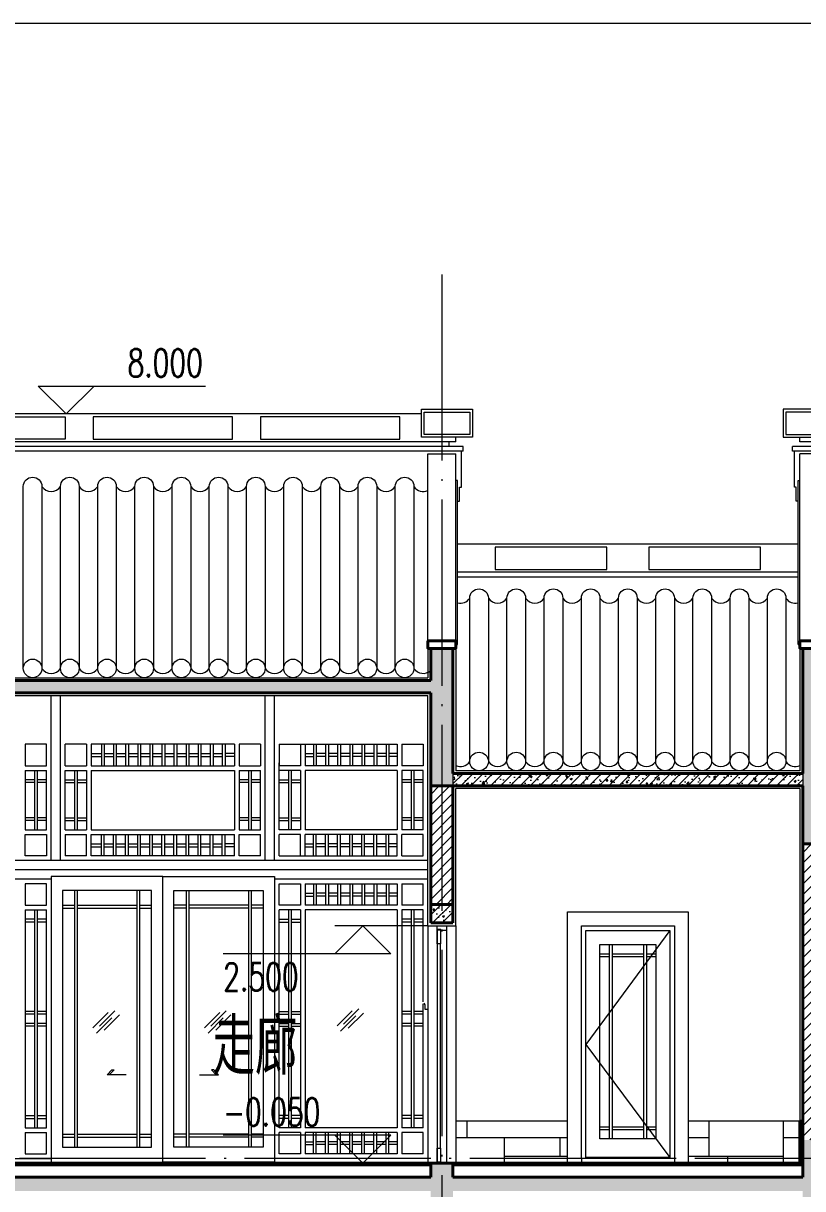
# Model space of a CAD drawing. Extents: x 577108 to 1042908, y 41950 to 81950.
# Drawn here: x 867241 to 875621, y 69428 to 81950 of the extents above; entities that cross this region are included whole.
import ezdxf

# ---------------------------------------------------------------- set-up
doc = ezdxf.new("R2010")
doc.units = 0
doc.header["$LTSCALE"] = 1000
doc.header["$MEASUREMENT"] = 0
doc.linetypes.add('DOTE', pattern=[2.42, 2, -0.2, 0.02, -0.2])
for name, color, linetype, lineweight in [('DIM_ELEV', 3, 'CONTINUOUS', 15), ('DOOR', 2, 'CONTINUOUS', 5), ('DOTE', 1, 'DOTE', 0), ('hatch', 8, 'CONTINUOUS', 5), ('LM-1', 7, 'CONTINUOUS', 18), ('LM-2', 8, 'CONTINUOUS', 18), ('LM-3', 251, 'CONTINUOUS', 5), ('LM-L', 7, 'CONTINUOUS', 15), ('LM-S', 8, 'CONTINUOUS', 5), ('PUB_TEXT', 7, 'CONTINUOUS', 20), ('REVISION', 1, 'CONTINUOUS', 5), ('wall', 2, 'CONTINUOUS', 40), ('姓名', 7, 'CONTINUOUS', 15), ('瓦1', 8, 'CONTINUOUS', 15), ('粉刷线', 251, 'CONTINUOUS', 0)]:
    doc.layers.add(name, color=color, linetype=linetype, lineweight=lineweight)
doc.styles.add('_TCH_DIM', font='SIMPLEX', dxfattribs={"bigfont": 'GBCBIG'})
doc.styles.add('HZ', font='romanc.shx', dxfattribs={"width": 0.7, "bigfont": 'hzdx.shx'})
pattern_1 = [(45, (-441987.82, -391225.23), (-53.0330086, 53.0330086), []), (50, (-441987.82, -391225.23), (215.178055, -18.82564), [22.5, -247.5]), (355, (-441987.82, -391225.23), (-41.6254, 225.65764), [18, -198]), (100.4514, (-441969.89, -391226.8), (173.552815, 206.831863), [19.122057, -210.342634]), (46.1842, (-441987.82, -391165.23), (320.172315, -49.655704), [33.75, -371.25]), (96.6356, (-441961.14, -391169.37), (280.39881, 292.23536), [28.68309, -315.5139]), (351.1842, (-441987.82, -391165.23), (280.39858, 292.23558), [27, -297]), (21, (-441957.82, -391180.23), (179.072116, -120.785667), [22.5, -247.5]), (326, (-441957.82, -391180.23), (72.9946, 217.545014), [18, -198]), (71.4514, (-441942.9, -391190.3), (252.06679, 96.75915), [19.122057, -210.342634]), (37.5, (-441987.82, -391225.23), (3.6479566, 99.868156), [0, -195.6, 0, -201, 0, -198.75]), (7.5, (-441987.82, -391225.23), (78.920861, 118.3235136), [0, -114.6, 0, -191.1, 0, -75.75]), (327.5, (-442054.72, -391225.23), (160.146731, -6.7664615), [0, -75, 0, -234, 0, -310.5]), (317.5, (-442084.72, -391225.23), (174.955851, 30.031495), [0, -97.5, 0, -155.4, 0, -220.5])]
pattern_2 = [(45, (-441987.82, -391167.93), (-56.427121, 56.427121), [])]

# ---------------------------------------------------------------- blocks, each defined once
blk = doc.blocks.new('M1')
at = {"layer": 'DOOR', "color": 8}
for p, q in [((-0.15, -0.1), (0.014, 0.064)), ((-0.112, -0.156), (0.052, 0.008)), ((-0.081, -0.081), (0.084, 0.083)), ((-0.03, -0.125), (0.134, 0.039))]:
    blk.add_line(p, q, dxfattribs=at)

msp = doc.modelspace()

# ---------------------------------------------------------------- hatches: boundary and pattern name
at = {"layer": 'hatch'}
h = msp.add_hatch(dxfattribs=at)
h.set_pattern_fill('钢筋混凝土', color=256, scale=30, style=0)
h.set_pattern_definition(pattern_1)
h.paths.add_polyline_path([(865860.8415, 74756.6165), (871620.8415, 74756.6165), (871620.8415, 73756.6165), (871860.8415, 73756.6165), (871860.8415, 73888.5755), (871860.8415, 74756.6165), (871860.8415, 75232.4737), (871620.8415, 75232.4737), (871620.8415, 74888.5755), (865860.8415, 74888.5755), (865860.8415, 75232.4737), (865620.8415, 75232.4737), (865620.8415, 74756.6165), (865620.8415, 73888.5755), (862860.8415, 73888.5755), (862860.8415, 74232.4737), (862620.8415, 74232.4737), (862620.8415, 73756.6165), (865860.8415, 73756.6165)])
h = msp.add_hatch(dxfattribs=at)
h.set_pattern_fill('钢筋混凝土', color=256, scale=35, style=0)
h.set_pattern_definition([(45, (-441987.82, -391225.23), (-61.8718434, 61.8718434), []), (50, (-441987.82, -391225.23), (251.041064, -21.963247), [26.25, -288.75]), (355, (-441987.82, -391225.23), (-48.562967, 263.267247), [21, -231]), (100.4514, (-441966.9, -391227.06), (202.478284, 241.30384), [22.309067, -245.39974]), (46.1842, (-441987.82, -391155.23), (373.53437, -57.931655), [39.375, -433.125]), (96.6356, (-441956.7, -391160.06), (327.13195, 340.941255), [33.4636, -368.09955]), (351.1842, (-441987.8, -391155.23), (327.13168, 340.94151), [31.5, -346.5]), (21, (-441952.82, -391172.73), (208.917468, -140.916612), [26.25, -288.75]), (326, (-441952.82, -391172.73), (85.160366, 253.802516), [21, -231]), (71.4514, (-441935.4, -391184.47), (294.07792, 112.885674), [22.309067, -245.39974]), (37.5, (-441987.82, -391225.23), (4.2559494, 116.512849), [0, -228.2, 0, -234.5, 0, -231.875]), (7.5, (-441987.82, -391225.23), (92.074338, 138.044099), [0, -133.7, 0, -222.95, 0, -88.375]), (327.5, (-442065.87, -391225.23), (186.8378527, -7.894205), [0, -87.5, 0, -273, 0, -362.25]), (317.5, (-442100.87, -391225.23), (204.11516, 35.036744), [0, -113.75, 0, -181.3, 0, -257.25])])
h.paths.add_polyline_path([(875620.8415, 73888.5755), (875620.8415, 73756.6165), (875620.8415, 73132.8769), (880860.8415, 73132.8769), (880860.8415, 73582.8769), (880620.8415, 73582.8769), (880620.8415, 73252.8769), (875860.8415, 73252.8769), (875860.8415, 74756.6165), (888120.8415, 74756.6165), (888120.8415, 73052.8769), (888360.8415, 73052.8769), (888360.8415, 73088.8769), (893617.7646, 72037.4923), (893640.8415, 72152.8769), (893360.8415, 72208.8769), (893360.8415, 74232.4737), (893120.8415, 74232.4737), (893120.8415, 72256.8769), (888360.8415, 73208.8769), (888360.8415, 75232.4737), (888120.8415, 75232.4737), (888120.8415, 74888.5755), (875860.8415, 74888.5755), (875860.8415, 75232.4737), (875620.8415, 75232.4737)])
h = msp.add_hatch(dxfattribs=at)
h.set_pattern_fill('钢筋混凝土', color=256, scale=30, style=0)
h.set_pattern_definition(pattern_1)
h.paths.add_polyline_path([(871860.8415, 73888.5755), (871860.8415, 73756.6165), (875620.8415, 73756.6165), (875620.8415, 73888.5755)])
h = msp.add_hatch(dxfattribs=at)
h.set_pattern_fill('普通砖', color=256, scale=30, style=0)
h.set_pattern_definition(pattern_2)
h.paths.add_polyline_path([(871860.8415, 73756.6165), (871620.8415, 73756.6165), (871620.8415, 72482.8769), (871860.8415, 72482.8769)])
h = msp.add_hatch(dxfattribs=at)
h.set_pattern_fill('普通砖', color=256, scale=30, style=0)
h.set_pattern_definition(pattern_2)
h.paths.add_polyline_path([(875620.8415, 69952.8769), (875860.8415, 69952.8769), (875860.8415, 73132.8769), (875620.8415, 73132.8769)])
h = msp.add_hatch(dxfattribs=at)
h.set_pattern_fill('钢筋混凝土', color=256, scale=30, style=0)
h.set_pattern_definition(pattern_1)
h.paths.add_polyline_path([(871860.8415, 72282.8769), (871860.8415, 72482.8769), (871620.8415, 72482.8769), (871620.8415, 72282.8769)])
h = msp.add_hatch(dxfattribs=at)
h.set_pattern_fill('天然石材', color=256, scale=5, style=0)
h.set_pattern_definition([(45, (-441987.818, -391215.68), (-18.8090404, 18.8090404), []), (45, (-441978.568, -391225.23), (-18.8090404, 18.8090404), [10.5, -6])])
h.paths.add_polyline_path([(875620.8415, 70152.8769), (875590.8415, 70152.8769), (875590.8415, 69702.8769), (875620.8415, 69702.8769)])
h = msp.add_hatch(dxfattribs=at)
h.set_pattern_fill('钢筋混凝土', color=256, scale=30, style=0)
h.set_pattern_definition(pattern_1)
h.paths.add_polyline_path([(871860.8415, 69402.8769), (875620.8415, 69402.8769), (875620.8415, 69122.8769), (875860.8415, 69122.8769), (875860.8415, 69402.8769), (875860.8415, 69552.8769), (875860.8415, 69952.8769), (875620.8415, 69952.8769), (875620.8415, 69702.8769), (875620.8415, 69552.8769), (871860.8415, 69552.8769), (871860.8415, 69702.8769), (871620.8415, 69702.8769), (871620.8415, 69552.8769), (865860.8415, 69552.8769), (865860.8415, 69752.8769), (865620.8415, 69752.8769), (865620.8415, 69552.8769), (862860.8415, 69552.8769), (862860.8415, 69752.8769), (862620.8415, 69752.8769), (862620.8415, 69452.8769), (862620.8415, 69122.8769), (862860.8415, 69122.8769), (862860.8415, 69402.8769), (865620.8415, 69402.8769), (865620.8415, 69122.8769), (865860.8415, 69122.8769), (865860.8415, 69402.8769), (871620.8415, 69402.8769), (871620.8415, 69122.8769), (871860.8415, 69122.8769)])
at = {"layer": 'LM-S'}
h = msp.add_hatch(dxfattribs=at)
h.set_pattern_fill('文化石01', color=256, scale=500, style=0)
h.set_pattern_definition([(0, (-441988, -391225.2), (9e-13, 4000), [3000, -1000]), (0, (-441988, -391025.2), (9e-13, 4000), [-1200, 1200, -600, 1000]), (0, (-441988, -390825.2), (9e-13, 4000), [-1800, 2200]), (0, (-441988, -390625.2), (9e-13, 4000), [1800, -2200]), (0, (-441988, -390425.2), (9e-13, 4000), [-800, 3200]), (0, (-441988, -390225.2), (9e-13, 4000), [1400, -1000, 1200, -400]), (0, (-440588, -390025.2), (9e-13, 4000), [3200, -800]), (0, (-442188, -389825.2), (9e-13, 4000), [2200, -1800]), (0, (-442788, -389625.2), (9e-13, 4000), [1800, -2200]), (0, (-441988, -389425.2), (9e-13, 4000), [3200, -800]), (0, (-441988, -389225.2), (9e-13, 4000), [-1600, 1000, -600, 800]), (0, (-439988, -389025.2), (9e-13, 4000), [2400, -1600]), (0, (-441588, -388825.2), (9e-13, 4000), [1600, -800, 600, -1000]), (0, (-440788, -388625.2), (9e-13, 4000), [1600, -600, 1000, -800]), (0, (-439188, -388425.2), (9e-13, 4000), [2400, -1600]), (0, (-440788, -388225.2), (9e-13, 4000), [1600, -2400]), (0, (-439988, -388025.2), (9e-13, 4000), [1800, -2200]), (0, (-439988, -387825.2), (9e-13, 4000), [-1200, 2800]), (0, (-441188, -387625.2), (9e-13, 4000), [1200, -2800]), (0, (-439988, -387425.2), (9e-13, 4000), [2800, -1200]), (90, (-441988, -389625.2), (-4000, 1e-12), [600, -1600, 1400, -400]), (90, (-441588, -389425.2), (-4000, 1e-12), [1000, -600, 400, -2000]), (90, (-441388, -390225.2), (-4000, 1e-12), [400, -3600]), (90, (-441188, -390625.2), (-4000, 1e-12), [400, -2400, 600, -600]), (90, (-440988, -389825.2), (-4000, 1e-12), [400, -3600]), (90, (-440788, -391225.2), (-4000, 1e-12), [600, -1800, 1000, -600]), (90, (-440588, -390425.2), (-4000, 1e-12), [600, -3400]), (90, (-440388, -389425.2), (-4000, 1e-12), [600, -200, 400, -2800]), (90, (-440188, -391025.2), (-4000, 1e-12), [600, -3400]), (90, (-439988, -390025.2), (-4000, 1e-12), [600, -200, 600, -400, 1000, -1200]), (90, (-439588, -390025.2), (-4000, 1e-12), [-2800, 400, -400, 400]), (90, (-439388, -389425.2), (-4000, 1e-12), [400, -3600]), (90, (-439188, -390825.2), (-4000, 1e-12), [400, -1400, 1000, -1200]), (90, (-438988, -390225.2), (-4000, 1e-12), [200, -2600, 600, -600]), (90, (-438788, -390025.2), (-4000, 1e-12), [1000, -1000, 600, -1400]), (90, (-438588, -389025.2), (-4000, 1e-12), [600, -1000, 400, -2000]), (90, (-438388, -390425.2), (-4000, 1e-12), [400, -3600]), (90, (-438188, -390025.2), (-4000, 1e-12), [400, -1200, 600, -1800])])
h.paths.add_polyline_path([(871890.8415, 70152.8769), (871890.8415, 69702.8769), (873090.8415, 69702.8769), (873090.8415, 70152.8769)])
h.paths.add_polyline_path([(874390.8415, 70152.8769), (874390.8415, 69702.8769), (875590.8415, 69702.8769), (875590.8415, 70152.8769)])

# ---------------------------------------------------------------- linework, layer by layer
at = {"layer": 'DIM_ELEV'}
for p, q in [((867701.3352, 77752.8769), (867401.3352, 78052.8769)), ((867401.3352, 78052.8769), (869201.3352, 78052.8769)), ((867701.3352, 77752.8769), (868001.3352, 78052.8769)), ((870890.8415, 72252.8769), (870590.8415, 71952.8769)), ((871590.8415, 72252.8769), (870590.8415, 72252.8769)), ((870890.8415, 72252.8769), (871190.8415, 71952.8769)), ((871190.8415, 71952.8769), (869390.8415, 71952.8769)), ((871190.8415, 70002.8769), (869390.8415, 70002.8769)), ((870890.8415, 69702.8769), (870590.8415, 70002.8769)), ((870890.8415, 69702.8769), (871190.8415, 70002.8769))]:
    msp.add_line(p, q, dxfattribs=at)
at = {"layer": 'DOTE'}
for p, q in [((871740.8415, 79252.8769), (871740.8415, 68252.8769)), ((898240.8415, 69752.8769), (860587.5597, 69752.8769))]:
    msp.add_line(p, q, dxfattribs=at)
at = {"layer": 'hatch'}
for p, q in [((867540.8415, 72952.8769), (867540.8415, 74726.6165)), ((867640.8415, 72952.8769), (867640.8415, 74726.6165)), ((869840.8415, 72952.8769), (869840.8415, 74726.6165)), ((869940.8415, 72952.8769), (869940.8415, 74726.6165)), ((867260.8415, 74202.8769), (867260.8415, 73972.8769)), ((867490.8415, 74202.8769), (867260.8415, 74202.8769)), ((867490.8415, 73972.8769), (867490.8415, 74202.8769)), ((867920.8415, 74202.8769), (867690.8415, 74202.8769)), ((867690.8415, 73972.8769), (867690.8415, 74202.8769)), ((867920.8415, 74202.8769), (867920.8415, 73972.8769)), ((867970.8415, 74202.8769), (867970.8415, 73972.8769)), ((869510.8415, 74202.8769), (867970.8415, 74202.8769)), ((868080.8415, 74202.8769), (868080.8415, 73972.8769)), ((868110.8415, 74202.8769), (868110.8415, 73972.8769)), ((868210.8415, 74202.8769), (868210.8415, 73972.8769)), ((868240.8415, 74202.8769), (868240.8415, 73972.8769)), ((868340.8415, 74202.8769), (868340.8415, 73972.8769)), ((868370.8415, 74202.8769), (868370.8415, 73972.8769)), ((868470.8415, 74202.8769), (868470.8415, 73972.8769)), ((868500.8415, 74202.8769), (868500.8415, 73972.8769)), ((868600.8415, 74202.8769), (868600.8415, 73972.8769)), ((868630.8415, 74202.8769), (868630.8415, 73972.8769)), ((868730.8415, 74202.8769), (868730.8415, 73972.8769)), ((868760.8415, 74202.8769), (868760.8415, 73972.8769)), ((868860.8415, 74202.8769), (868860.8415, 73972.8769)), ((868890.8415, 74202.8769), (868890.8415, 73972.8769)), ((868990.8415, 74202.8769), (868990.8415, 73972.8769)), ((869020.8415, 74202.8769), (869020.8415, 73972.8769)), ((869120.8415, 74202.8769), (869120.8415, 73972.8769)), ((869150.8415, 74202.8769), (869150.8415, 73972.8769)), ((869250.8415, 74202.8769), (869250.8415, 73972.8769)), ((869280.8415, 74202.8769), (869280.8415, 73972.8769)), ((869380.8415, 74202.8769), (869380.8415, 73972.8769)), ((869410.8415, 74202.8769), (869410.8415, 73972.8769)), ((869510.8415, 74202.8769), (869510.8415, 73972.8769)), ((869560.8415, 74202.8769), (869560.8415, 73972.8769)), ((869790.8415, 74202.8769), (869560.8415, 74202.8769)), ((869790.8415, 74202.8769), (869790.8415, 73972.8769)), ((869990.8415, 74202.8769), (869990.8415, 73972.8769)), ((869990.8415, 74202.8769), (871260.8415, 74202.8769)), ((870220.8415, 74202.8769), (870220.8415, 73972.8769)), ((870270.8415, 74202.8769), (870270.8415, 73972.8769)), ((870360.8415, 74202.8769), (870360.8415, 73972.8769)), ((870390.8415, 74202.8769), (870390.8415, 73972.8769)), ((870490.8415, 74202.8769), (870490.8415, 73972.8769)), ((870520.8415, 74202.8769), (870520.8415, 73972.8769)), ((870620.8415, 74202.8769), (870620.8415, 73972.8769)), ((870650.8415, 74202.8769), (870650.8415, 73972.8769)), ((870750.8415, 74202.8769), (870750.8415, 73972.8769)), ((870780.8415, 74202.8769), (870780.8415, 73972.8769)), ((870880.8415, 74202.8769), (870880.8415, 73972.8769)), ((870910.8415, 74202.8769), (870910.8415, 73972.8769)), ((871010.8415, 74202.8769), (871010.8415, 73972.8769)), ((871040.8415, 74202.8769), (871040.8415, 73972.8769)), ((871140.8415, 74202.8769), (871140.8415, 73972.8769)), ((871170.8415, 74202.8769), (871170.8415, 73972.8769)), ((871260.8415, 74202.8769), (871260.8415, 73972.8769)), ((871310.8415, 74202.8769), (871310.8415, 73972.8769)), ((871310.8415, 74202.8769), (871540.8415, 74202.8769)), ((871540.8415, 74202.8769), (871540.8415, 73972.8769)), ((867970.8415, 74102.8769), (868080.8415, 74102.8769)), ((867970.8415, 74072.8769), (868080.8415, 74072.8769)), ((868110.8415, 74102.8769), (868210.8415, 74102.8769)), ((868110.8415, 74072.8769), (868210.8415, 74072.8769)), ((868240.8415, 74102.8769), (868340.8415, 74102.8769)), ((868240.8415, 74072.8769), (868340.8415, 74072.8769)), ((868370.8415, 74102.8769), (868470.8415, 74102.8769)), ((868370.8415, 74072.8769), (868470.8415, 74072.8769)), ((868500.8415, 74102.8769), (868600.8415, 74102.8769)), ((868500.8415, 74072.8769), (868600.8415, 74072.8769)), ((868630.8415, 74102.8769), (868730.8415, 74102.8769)), ((868630.8415, 74072.8769), (868730.8415, 74072.8769)), ((868760.8415, 74102.8769), (868860.8415, 74102.8769)), ((868760.8415, 74072.8769), (868860.8415, 74072.8769)), ((868890.8415, 74102.8769), (868990.8415, 74102.8769)), ((868890.8415, 74072.8769), (868990.8415, 74072.8769)), ((869020.8415, 74102.8769), (869120.8415, 74102.8769)), ((869020.8415, 74072.8769), (869120.8415, 74072.8769)), ((869150.8415, 74102.8769), (869250.8415, 74102.8769)), ((869150.8415, 74072.8769), (869250.8415, 74072.8769)), ((869280.8415, 74102.8769), (869380.8415, 74102.8769)), ((869280.8415, 74072.8769), (869380.8415, 74072.8769)), ((869510.8415, 74102.8769), (869410.8415, 74102.8769)), ((869510.8415, 74072.8769), (869410.8415, 74072.8769)), ((870270.8415, 74102.8769), (870360.8415, 74102.8769)), ((870270.8415, 74072.8769), (870360.8415, 74072.8769)), ((870490.8415, 74102.8769), (870390.8415, 74102.8769)), ((870490.8415, 74072.8769), (870390.8415, 74072.8769)), ((870620.8415, 74102.8769), (870520.8415, 74102.8769)), ((870620.8415, 74072.8769), (870520.8415, 74072.8769)), ((870750.8415, 74102.8769), (870650.8415, 74102.8769)), ((870750.8415, 74072.8769), (870650.8415, 74072.8769)), ((870880.8415, 74102.8769), (870780.8415, 74102.8769)), ((870880.8415, 74072.8769), (870780.8415, 74072.8769)), ((871010.8415, 74102.8769), (870910.8415, 74102.8769)), ((871010.8415, 74072.8769), (870910.8415, 74072.8769)), ((871140.8415, 74102.8769), (871040.8415, 74102.8769)), ((871140.8415, 74072.8769), (871040.8415, 74072.8769)), ((871260.8415, 74102.8769), (871170.8415, 74102.8769)), ((871260.8415, 74072.8769), (871170.8415, 74072.8769)), ((867260.8415, 73972.8769), (867490.8415, 73972.8769)), ((867260.8415, 73922.8769), (867490.8415, 73922.8769)), ((867260.8415, 73922.8769), (867260.8415, 73282.8769)), ((867360.8415, 73922.8769), (867360.8415, 73282.8769)), ((867390.8415, 73922.8769), (867390.8415, 73282.8769)), ((867490.8415, 73282.8769), (867490.8415, 73922.8769)), ((867690.8415, 73972.8769), (867920.8415, 73972.8769)), ((867690.8415, 73282.8769), (867690.8415, 73922.8769)), ((867690.8415, 73922.8769), (867920.8415, 73922.8769)), ((867790.8415, 73922.8769), (867790.8415, 73282.8769)), ((867820.8415, 73922.8769), (867820.8415, 73282.8769)), ((867920.8415, 73922.8769), (867920.8415, 73282.8769)), ((867970.8415, 73972.8769), (869510.8415, 73972.8769)), ((867970.8415, 73922.8769), (869510.8415, 73922.8769)), ((867970.8415, 73922.8769), (867970.8415, 73282.8769)), ((869510.8415, 73922.8769), (869510.8415, 73282.8769)), ((869560.8415, 73972.8769), (869790.8415, 73972.8769)), ((869560.8415, 73922.8769), (869790.8415, 73922.8769)), ((869560.8415, 73922.8769), (869560.8415, 73282.8769)), ((869660.8415, 73922.8769), (869660.8415, 73282.8769)), ((869690.8415, 73922.8769), (869690.8415, 73282.8769)), ((869790.8415, 73282.8769), (869790.8415, 73922.8769)), ((869990.8415, 73282.8769), (869990.8415, 74002.8769)), ((870220.8415, 73972.8769), (869990.8415, 73972.8769)), ((870220.8415, 73922.8769), (869990.8415, 73922.8769)), ((870090.8415, 73922.8769), (870090.8415, 73282.8769)), ((870120.8415, 73922.8769), (870120.8415, 73282.8769)), ((870220.8415, 73922.8769), (870220.8415, 73282.8769)), ((871260.8415, 73972.8769), (870270.8415, 73972.8769)), ((870270.8415, 73922.8769), (870270.8415, 73282.8769)), ((871260.8415, 73922.8769), (870270.8415, 73922.8769)), ((871260.8415, 73922.8769), (871260.8415, 73282.8769)), ((871540.8415, 73972.8769), (871310.8415, 73972.8769)), ((871540.8415, 73922.8769), (871310.8415, 73922.8769)), ((871310.8415, 73922.8769), (871310.8415, 73282.8769)), ((871410.8415, 73922.8769), (871410.8415, 73282.8769)), ((871440.8415, 73922.8769), (871440.8415, 73282.8769)), ((871540.8415, 73282.8769), (871540.8415, 73922.8769)), ((867360.8415, 73822.8769), (867260.8415, 73822.8769)), ((867360.8415, 73792.8769), (867260.8415, 73792.8769)), ((867490.8415, 73822.8769), (867390.8415, 73822.8769)), ((867490.8415, 73792.8769), (867390.8415, 73792.8769)), ((867690.8415, 73822.8769), (867790.8415, 73822.8769)), ((867690.8415, 73792.8769), (867790.8415, 73792.8769)), ((867820.8415, 73822.8769), (867920.8415, 73822.8769)), ((867820.8415, 73792.8769), (867920.8415, 73792.8769)), ((869660.8415, 73822.8769), (869560.8415, 73822.8769)), ((869660.8415, 73792.8769), (869560.8415, 73792.8769)), ((869790.8415, 73822.8769), (869690.8415, 73822.8769)), ((869790.8415, 73792.8769), (869690.8415, 73792.8769)), ((869990.8415, 73822.8769), (870090.8415, 73822.8769)), ((869990.8415, 73792.8769), (870090.8415, 73792.8769)), ((870120.8415, 73822.8769), (870220.8415, 73822.8769)), ((870120.8415, 73792.8769), (870220.8415, 73792.8769)), ((871410.8415, 73822.8769), (871310.8415, 73822.8769)), ((871410.8415, 73792.8769), (871310.8415, 73792.8769)), ((871540.8415, 73822.8769), (871440.8415, 73822.8769)), ((871540.8415, 73792.8769), (871440.8415, 73792.8769)), ((867360.8415, 73412.8769), (867260.8415, 73412.8769)), ((867360.8415, 73382.8769), (867260.8415, 73382.8769)), ((867490.8415, 73412.8769), (867390.8415, 73412.8769)), ((867490.8415, 73382.8769), (867390.8415, 73382.8769)), ((867690.8415, 73412.8769), (867790.8415, 73412.8769)), ((867690.8415, 73382.8769), (867790.8415, 73382.8769)), ((867820.8415, 73412.8769), (867920.8415, 73412.8769)), ((867820.8415, 73382.8769), (867920.8415, 73382.8769)), ((869660.8415, 73412.8769), (869560.8415, 73412.8769)), ((869660.8415, 73382.8769), (869560.8415, 73382.8769)), ((869790.8415, 73412.8769), (869690.8415, 73412.8769)), ((869790.8415, 73382.8769), (869690.8415, 73382.8769)), ((869990.8415, 73412.8769), (870090.8415, 73412.8769)), ((869990.8415, 73382.8769), (870090.8415, 73382.8769)), ((870120.8415, 73412.8769), (870220.8415, 73412.8769)), ((870120.8415, 73382.8769), (870220.8415, 73382.8769)), ((871410.8415, 73412.8769), (871310.8415, 73412.8769)), ((871410.8415, 73382.8769), (871310.8415, 73382.8769)), ((871540.8415, 73412.8769), (871440.8415, 73412.8769)), ((871540.8415, 73382.8769), (871440.8415, 73382.8769)), ((867260.8415, 73282.8769), (867490.8415, 73282.8769)), ((867690.8415, 73282.8769), (867920.8415, 73282.8769)), ((867970.8415, 73282.8769), (869510.8415, 73282.8769)), ((869560.8415, 73282.8769), (869790.8415, 73282.8769)), ((870220.8415, 73282.8769), (869990.8415, 73282.8769)), ((871260.8415, 73282.8769), (870270.8415, 73282.8769)), ((871540.8415, 73282.8769), (871310.8415, 73282.8769)), ((867260.8415, 73002.8769), (867260.8415, 73232.8769)), ((867260.8415, 73232.8769), (867490.8415, 73232.8769)), ((867490.8415, 73232.8769), (867490.8415, 73002.8769)), ((867690.8415, 73232.8769), (867920.8415, 73232.8769)), ((867690.8415, 73232.8769), (867690.8415, 73002.8769)), ((867920.8415, 73002.8769), (867920.8415, 73232.8769)), ((867970.8415, 73002.8769), (867970.8415, 73232.8769)), ((867970.8415, 73232.8769), (869510.8415, 73232.8769)), ((867970.8415, 73132.8769), (868080.8415, 73132.8769)), ((868080.8415, 73002.8769), (868080.8415, 73232.8769)), ((868110.8415, 73002.8769), (868110.8415, 73232.8769)), ((868110.8415, 73132.8769), (868210.8415, 73132.8769)), ((868210.8415, 73002.8769), (868210.8415, 73232.8769)), ((868240.8415, 73002.8769), (868240.8415, 73232.8769)), ((868240.8415, 73132.8769), (868340.8415, 73132.8769)), ((868340.8415, 73002.8769), (868340.8415, 73232.8769)), ((868370.8415, 73002.8769), (868370.8415, 73232.8769)), ((868370.8415, 73132.8769), (868470.8415, 73132.8769)), ((868470.8415, 73002.8769), (868470.8415, 73232.8769)), ((868500.8415, 73002.8769), (868500.8415, 73232.8769)), ((868500.8415, 73132.8769), (868600.8415, 73132.8769)), ((868600.8415, 73002.8769), (868600.8415, 73232.8769)), ((868630.8415, 73002.8769), (868630.8415, 73232.8769)), ((868630.8415, 73132.8769), (868730.8415, 73132.8769)), ((868730.8415, 73002.8769), (868730.8415, 73232.8769)), ((868760.8415, 73002.8769), (868760.8415, 73232.8769)), ((868760.8415, 73132.8769), (868860.8415, 73132.8769)), ((868860.8415, 73002.8769), (868860.8415, 73232.8769)), ((868890.8415, 73002.8769), (868890.8415, 73232.8769)), ((868890.8415, 73132.8769), (868990.8415, 73132.8769)), ((868990.8415, 73002.8769), (868990.8415, 73232.8769)), ((869020.8415, 73002.8769), (869020.8415, 73232.8769)), ((869020.8415, 73132.8769), (869120.8415, 73132.8769)), ((869120.8415, 73002.8769), (869120.8415, 73232.8769)), ((869150.8415, 73002.8769), (869150.8415, 73232.8769)), ((869150.8415, 73132.8769), (869250.8415, 73132.8769)), ((869250.8415, 73002.8769), (869250.8415, 73232.8769)), ((869280.8415, 73002.8769), (869280.8415, 73232.8769)), ((869280.8415, 73132.8769), (869380.8415, 73132.8769)), ((869380.8415, 73002.8769), (869380.8415, 73232.8769)), ((869410.8415, 73002.8769), (869410.8415, 73232.8769)), ((869510.8415, 73132.8769), (869410.8415, 73132.8769)), ((869510.8415, 73002.8769), (869510.8415, 73232.8769)), ((869560.8415, 73002.8769), (869560.8415, 73232.8769)), ((869560.8415, 73232.8769), (869790.8415, 73232.8769)), ((869790.8415, 73002.8769), (869790.8415, 73232.8769)), ((869990.8415, 73002.8769), (869990.8415, 73232.8769)), ((870220.8415, 73232.8769), (869990.8415, 73232.8769)), ((870220.8415, 73002.8769), (870220.8415, 73232.8769)), ((870270.8415, 73002.8769), (870270.8415, 73232.8769)), ((871260.8415, 73232.8769), (870270.8415, 73232.8769)), ((870270.8415, 73132.8769), (870360.8415, 73132.8769)), ((870360.8415, 73002.8769), (870360.8415, 73232.8769)), ((870390.8415, 73002.8769), (870390.8415, 73232.8769)), ((870490.8415, 73132.8769), (870390.8415, 73132.8769)), ((870490.8415, 73002.8769), (870490.8415, 73232.8769)), ((870520.8415, 73002.8769), (870520.8415, 73232.8769)), ((870620.8415, 73132.8769), (870520.8415, 73132.8769)), ((870620.8415, 73002.8769), (870620.8415, 73232.8769)), ((870650.8415, 73002.8769), (870650.8415, 73232.8769)), ((870750.8415, 73132.8769), (870650.8415, 73132.8769)), ((870750.8415, 73002.8769), (870750.8415, 73232.8769)), ((870780.8415, 73002.8769), (870780.8415, 73232.8769)), ((870880.8415, 73132.8769), (870780.8415, 73132.8769)), ((870880.8415, 73002.8769), (870880.8415, 73232.8769)), ((870910.8415, 73002.8769), (870910.8415, 73232.8769)), ((871010.8415, 73132.8769), (870910.8415, 73132.8769)), ((871010.8415, 73002.8769), (871010.8415, 73232.8769)), ((871040.8415, 73002.8769), (871040.8415, 73232.8769)), ((871140.8415, 73132.8769), (871040.8415, 73132.8769)), ((871140.8415, 73002.8769), (871140.8415, 73232.8769)), ((871170.8415, 73002.8769), (871170.8415, 73232.8769)), ((871260.8415, 73132.8769), (871170.8415, 73132.8769)), ((871260.8415, 73002.8769), (871260.8415, 73232.8769)), ((871310.8415, 73002.8769), (871310.8415, 73232.8769)), ((871540.8415, 73232.8769), (871310.8415, 73232.8769)), ((871540.8415, 73002.8769), (871540.8415, 73232.8769)), ((867970.8415, 73102.8769), (868080.8415, 73102.8769)), ((868110.8415, 73102.8769), (868210.8415, 73102.8769)), ((868240.8415, 73102.8769), (868340.8415, 73102.8769)), ((868370.8415, 73102.8769), (868470.8415, 73102.8769)), ((868500.8415, 73102.8769), (868600.8415, 73102.8769)), ((868630.8415, 73102.8769), (868730.8415, 73102.8769)), ((868760.8415, 73102.8769), (868860.8415, 73102.8769)), ((868890.8415, 73102.8769), (868990.8415, 73102.8769)), ((869020.8415, 73102.8769), (869120.8415, 73102.8769)), ((869150.8415, 73102.8769), (869250.8415, 73102.8769)), ((869280.8415, 73102.8769), (869380.8415, 73102.8769)), ((869510.8415, 73102.8769), (869410.8415, 73102.8769)), ((870270.8415, 73102.8769), (870360.8415, 73102.8769)), ((870490.8415, 73102.8769), (870390.8415, 73102.8769)), ((870620.8415, 73102.8769), (870520.8415, 73102.8769)), ((870750.8415, 73102.8769), (870650.8415, 73102.8769)), ((870880.8415, 73102.8769), (870780.8415, 73102.8769)), ((871010.8415, 73102.8769), (870910.8415, 73102.8769)), ((871140.8415, 73102.8769), (871040.8415, 73102.8769)), ((871260.8415, 73102.8769), (871170.8415, 73102.8769)), ((871590.8415, 72952.8769), (865890.8415, 72952.8769)), ((867490.8415, 73002.8769), (867260.8415, 73002.8769)), ((867920.8415, 73002.8769), (867690.8415, 73002.8769)), ((869510.8415, 73002.8769), (867970.8415, 73002.8769)), ((869790.8415, 73002.8769), (869560.8415, 73002.8769)), ((869990.8415, 73002.8769), (871260.8415, 73002.8769)), ((871310.8415, 73002.8769), (871540.8415, 73002.8769)), ((871590.8415, 72852.8769), (865890.8415, 72852.8769)), ((867540.8415, 72752.8769), (865890.8415, 72752.8769)), ((867260.8415, 72702.8769), (867260.8415, 72472.8769)), ((867490.8415, 72702.8769), (867260.8415, 72702.8769)), ((867490.8415, 72472.8769), (867490.8415, 72702.8769)), ((867790.8415, 72632.8769), (867790.8415, 69872.8769)), ((867820.8415, 72632.8769), (867820.8415, 69872.8769)), ((868460.8415, 72632.8769), (868460.8415, 69872.8769)), ((868490.8415, 72632.8769), (868490.8415, 69872.8769)), ((868990.8415, 72632.8769), (868990.8415, 69872.8769)), ((869020.8415, 72632.8769), (869020.8415, 69872.8769)), ((869660.8415, 72632.8769), (869660.8415, 69872.8769)), ((869690.8415, 72632.8769), (869690.8415, 69872.8769)), ((871590.8415, 72752.8769), (869940.8415, 72752.8769)), ((869990.8415, 72702.8769), (870220.8415, 72702.8769)), ((869990.8415, 72472.8769), (869990.8415, 72702.8769)), ((870220.8415, 72702.8769), (870220.8415, 72472.8769)), ((870270.8415, 72702.8769), (870270.8415, 72472.8769)), ((870270.8415, 72702.8769), (871260.8415, 72702.8769)), ((870360.8415, 72702.8769), (870360.8415, 72472.8769)), ((870390.8415, 72702.8769), (870390.8415, 72472.8769)), ((870490.8415, 72702.8769), (870490.8415, 72472.8769)), ((870520.8415, 72702.8769), (870520.8415, 72472.8769)), ((870620.8415, 72702.8769), (870620.8415, 72472.8769)), ((870650.8415, 72702.8769), (870650.8415, 72472.8769)), ((870750.8415, 72702.8769), (870750.8415, 72472.8769)), ((870780.8415, 72702.8769), (870780.8415, 72472.8769)), ((870880.8415, 72702.8769), (870880.8415, 72472.8769)), ((870910.8415, 72702.8769), (870910.8415, 72472.8769)), ((871010.8415, 72702.8769), (871010.8415, 72472.8769)), ((871040.8415, 72702.8769), (871040.8415, 72472.8769)), ((871140.8415, 72702.8769), (871140.8415, 72472.8769)), ((871170.8415, 72702.8769), (871170.8415, 72472.8769)), ((871260.8415, 72702.8769), (871260.8415, 72472.8769)), ((871310.8415, 72702.8769), (871310.8415, 72472.8769)), ((871310.8415, 72702.8769), (871540.8415, 72702.8769)), ((871540.8415, 72472.8769), (871540.8415, 72702.8769)), ((870270.8415, 72602.8769), (870360.8415, 72602.8769)), ((870270.8415, 72572.8769), (870360.8415, 72572.8769)), ((870490.8415, 72602.8769), (870390.8415, 72602.8769)), ((870490.8415, 72572.8769), (870390.8415, 72572.8769)), ((870620.8415, 72602.8769), (870520.8415, 72602.8769)), ((870620.8415, 72572.8769), (870520.8415, 72572.8769)), ((870750.8415, 72602.8769), (870650.8415, 72602.8769)), ((870750.8415, 72572.8769), (870650.8415, 72572.8769)), ((870880.8415, 72602.8769), (870780.8415, 72602.8769)), ((870880.8415, 72572.8769), (870780.8415, 72572.8769)), ((871010.8415, 72602.8769), (870910.8415, 72602.8769)), ((871010.8415, 72572.8769), (870910.8415, 72572.8769)), ((871140.8415, 72602.8769), (871040.8415, 72602.8769)), ((871140.8415, 72572.8769), (871040.8415, 72572.8769)), ((871260.8415, 72602.8769), (871170.8415, 72602.8769)), ((871260.8415, 72572.8769), (871170.8415, 72572.8769)), ((867260.8415, 72472.8769), (867490.8415, 72472.8769)), ((867260.8415, 72422.8769), (867490.8415, 72422.8769)), ((867260.8415, 72422.8769), (867260.8415, 70082.8769)), ((867360.8415, 72422.8769), (867360.8415, 70082.8769)), ((867390.8415, 72422.8769), (867390.8415, 70082.8769)), ((867490.8415, 70082.8769), (867490.8415, 72422.8769)), ((867660.8415, 72472.8769), (867790.8415, 72472.8769)), ((867660.8415, 72442.8769), (867790.8415, 72442.8769)), ((867820.8415, 72472.8769), (868460.8415, 72472.8769)), ((867820.8415, 72442.8769), (868460.8415, 72442.8769)), ((868490.8415, 72472.8769), (868620.8415, 72472.8769)), ((868490.8415, 72442.8769), (868620.8415, 72442.8769)), ((868990.8415, 72472.8769), (868860.8415, 72472.8769)), ((868990.8415, 72442.8769), (868860.8415, 72442.8769)), ((869660.8415, 72472.8769), (869020.8415, 72472.8769)), ((869660.8415, 72442.8769), (869020.8415, 72442.8769)), ((869820.8415, 72472.8769), (869690.8415, 72472.8769)), ((869820.8415, 72442.8769), (869690.8415, 72442.8769)), ((870220.8415, 72472.8769), (869990.8415, 72472.8769)), ((869990.8415, 70082.8769), (869990.8415, 72422.8769)), ((870220.8415, 72422.8769), (869990.8415, 72422.8769)), ((870090.8415, 72422.8769), (870090.8415, 70082.8769)), ((870120.8415, 72422.8769), (870120.8415, 70082.8769)), ((870220.8415, 72422.8769), (870220.8415, 70082.8769)), ((871260.8415, 72472.8769), (870270.8415, 72472.8769)), ((870270.8415, 72422.8769), (870270.8415, 70082.8769)), ((871260.8415, 72422.8769), (870270.8415, 72422.8769)), ((871260.8415, 72422.8769), (871260.8415, 70082.8769)), ((871540.8415, 72472.8769), (871310.8415, 72472.8769)), ((871540.8415, 72422.8769), (871310.8415, 72422.8769)), ((871310.8415, 72422.8769), (871310.8415, 70082.8769)), ((871410.8415, 72422.8769), (871410.8415, 70082.8769)), ((871440.8415, 72422.8769), (871440.8415, 70082.8769)), ((871540.8415, 71437.4068), (871540.8415, 72422.8769)), ((867360.8415, 72322.8769), (867260.8415, 72322.8769)), ((867360.8415, 72292.8769), (867260.8415, 72292.8769)), ((867490.8415, 72322.8769), (867390.8415, 72322.8769)), ((867490.8415, 72292.8769), (867390.8415, 72292.8769)), ((869990.8415, 72322.8769), (870090.8415, 72322.8769)), ((869990.8415, 72292.8769), (870090.8415, 72292.8769)), ((870120.8415, 72322.8769), (870220.8415, 72322.8769)), ((870120.8415, 72292.8769), (870220.8415, 72292.8769)), ((871410.8415, 72322.8769), (871310.8415, 72322.8769)), ((871410.8415, 72292.8769), (871310.8415, 72292.8769)), ((871540.8415, 72322.8769), (871440.8415, 72322.8769)), ((871540.8415, 72292.8769), (871440.8415, 72292.8769)), ((871540.8415, 70082.8769), (871540.8415, 71414.3128)), ((867360.8415, 71332.8769), (867260.8415, 71332.8769)), ((867360.8415, 71302.8769), (867260.8415, 71302.8769)), ((867490.8415, 71332.8769), (867390.8415, 71332.8769)), ((867490.8415, 71302.8769), (867390.8415, 71302.8769)), ((869990.8415, 71332.8769), (870090.8415, 71332.8769)), ((869990.8415, 71302.8769), (870090.8415, 71302.8769)), ((870120.8415, 71332.8769), (870220.8415, 71332.8769)), ((870120.8415, 71302.8769), (870220.8415, 71302.8769)), ((871410.8415, 71332.8769), (871310.8415, 71332.8769)), ((871410.8415, 71302.8769), (871310.8415, 71302.8769)), ((871540.8415, 71332.8769), (871440.8415, 71332.8769)), ((871540.8415, 71302.8769), (871440.8415, 71302.8769)), ((867360.8415, 71202.8769), (867260.8415, 71202.8769)), ((867360.8415, 71172.8769), (867260.8415, 71172.8769)), ((867490.8415, 71202.8769), (867390.8415, 71202.8769)), ((867490.8415, 71172.8769), (867390.8415, 71172.8769)), ((869990.8415, 71202.8769), (870090.8415, 71202.8769)), ((869990.8415, 71172.8769), (870090.8415, 71172.8769)), ((870120.8415, 71202.8769), (870220.8415, 71202.8769)), ((870120.8415, 71172.8769), (870220.8415, 71172.8769)), ((871410.8415, 71202.8769), (871310.8415, 71202.8769)), ((871410.8415, 71172.8769), (871310.8415, 71172.8769)), ((871540.8415, 71202.8769), (871440.8415, 71202.8769)), ((871540.8415, 71172.8769), (871440.8415, 71172.8769)), ((867260.8415, 70212.8769), (867360.8415, 70212.8769)), ((867260.8415, 70182.8769), (867360.8415, 70182.8769)), ((867390.8415, 70212.8769), (867490.8415, 70212.8769)), ((867390.8415, 70182.8769), (867490.8415, 70182.8769)), ((870090.8415, 70212.8769), (869990.8415, 70212.8769)), ((870090.8415, 70182.8769), (869990.8415, 70182.8769)), ((870220.8415, 70212.8769), (870120.8415, 70212.8769)), ((870220.8415, 70182.8769), (870120.8415, 70182.8769)), ((871410.8415, 70212.8769), (871310.8415, 70212.8769)), ((871410.8415, 70182.8769), (871310.8415, 70182.8769)), ((871540.8415, 70212.8769), (871440.8415, 70212.8769)), ((871540.8415, 70182.8769), (871440.8415, 70182.8769)), ((867260.8415, 70082.8769), (867490.8415, 70082.8769)), ((867260.8415, 70032.8769), (867490.8415, 70032.8769)), ((867260.8415, 70032.8769), (867260.8415, 69802.8769)), ((867490.8415, 69802.8769), (867490.8415, 70032.8769)), ((867660.8415, 70012.8769), (867790.8415, 70012.8769)), ((867820.8415, 70012.8769), (868460.8415, 70012.8769)), ((868490.8415, 70012.8769), (868620.8415, 70012.8769)), ((868990.8415, 70012.8769), (868860.8415, 70012.8769)), ((869660.8415, 70012.8769), (869020.8415, 70012.8769)), ((869820.8415, 70012.8769), (869690.8415, 70012.8769)), ((870220.8415, 70082.8769), (869990.8415, 70082.8769)), ((869990.8415, 69802.8769), (869990.8415, 70032.8769)), ((870220.8415, 70032.8769), (869990.8415, 70032.8769)), ((870220.8415, 70032.8769), (870220.8415, 69802.8769)), ((871260.8415, 70082.8769), (870270.8415, 70082.8769)), ((870270.8415, 70032.8769), (870270.8415, 69802.8769)), ((871260.8415, 70032.8769), (870270.8415, 70032.8769)), ((870360.8415, 69802.8769), (870360.8415, 70032.8769)), ((870390.8415, 69802.8769), (870390.8415, 70032.8769)), ((870490.8415, 69802.8769), (870490.8415, 70032.8769)), ((870520.8415, 69802.8769), (870520.8415, 70032.8769)), ((870620.8415, 69802.8769), (870620.8415, 70032.8769)), ((870650.8415, 69802.8769), (870650.8415, 70032.8769)), ((870750.8415, 69802.8769), (870750.8415, 70032.8769)), ((870780.8415, 69802.8769), (870780.8415, 70032.8769)), ((870880.8415, 69802.8769), (870880.8415, 70032.8769)), ((870910.8415, 69802.8769), (870910.8415, 70032.8769)), ((871010.8415, 69802.8769), (871010.8415, 70032.8769)), ((871040.8415, 69802.8769), (871040.8415, 70032.8769)), ((871140.8415, 69802.8769), (871140.8415, 70032.8769)), ((871170.8415, 69802.8769), (871170.8415, 70032.8769)), ((871260.8415, 70032.8769), (871260.8415, 69802.8769)), ((871540.8415, 70082.8769), (871310.8415, 70082.8769)), ((871540.8415, 70032.8769), (871310.8415, 70032.8769)), ((871310.8415, 70032.8769), (871310.8415, 69802.8769)), ((871540.8415, 69802.8769), (871540.8415, 70032.8769)), ((867660.8415, 69982.8769), (867790.8415, 69982.8769)), ((867820.8415, 69982.8769), (868460.8415, 69982.8769)), ((868490.8415, 69982.8769), (868620.8415, 69982.8769)), ((868990.8415, 69982.8769), (868860.8415, 69982.8769)), ((869660.8415, 69982.8769), (869020.8415, 69982.8769)), ((869820.8415, 69982.8769), (869690.8415, 69982.8769)), ((870270.8415, 69932.8769), (870360.8415, 69932.8769)), ((870270.8415, 69902.8769), (870360.8415, 69902.8769)), ((870490.8415, 69932.8769), (870390.8415, 69932.8769)), ((870490.8415, 69902.8769), (870390.8415, 69902.8769)), ((870620.8415, 69932.8769), (870520.8415, 69932.8769)), ((870620.8415, 69902.8769), (870520.8415, 69902.8769)), ((870750.8415, 69932.8769), (870650.8415, 69932.8769)), ((870750.8415, 69902.8769), (870650.8415, 69902.8769)), ((870880.8415, 69932.8769), (870780.8415, 69932.8769)), ((870880.8415, 69902.8769), (870780.8415, 69902.8769)), ((871010.8415, 69932.8769), (870910.8415, 69932.8769)), ((871010.8415, 69902.8769), (870910.8415, 69902.8769)), ((871140.8415, 69932.8769), (871040.8415, 69932.8769)), ((871140.8415, 69902.8769), (871040.8415, 69902.8769)), ((871260.8415, 69932.8769), (871170.8415, 69932.8769)), ((871260.8415, 69902.8769), (871170.8415, 69902.8769)), ((865890.8415, 69752.8769), (867540.8415, 69752.8769)), ((867260.8415, 69802.8769), (867490.8415, 69802.8769)), ((871590.8415, 69752.8769), (869940.8415, 69752.8769)), ((870220.8415, 69802.8769), (869990.8415, 69802.8769)), ((871260.8415, 69802.8769), (870270.8415, 69802.8769)), ((871540.8415, 69802.8769), (871310.8415, 69802.8769))]:
    msp.add_line(p, q, dxfattribs=at)
for points in [[(868740.8415, 72782.8769), (867540.8415, 72782.8769), (867540.8415, 69712.8769), (868740.8415, 69712.8769)], [(868740.8415, 72782.8769), (869940.8415, 72782.8769), (869940.8415, 69712.8769), (868740.8415, 69712.8769)], [(867660.8415, 69872.8769), (868620.8415, 69872.8769), (868620.8415, 72632.8769), (867660.8415, 72632.8769)], [(869820.8415, 69872.8769), (868860.8415, 69872.8769), (868860.8415, 72632.8769), (869820.8415, 72632.8769)]]:
    msp.add_lwpolyline(points, close=True, dxfattribs=at)
for points in [[(868346.9415, 70652.8769), (868140.8415, 70652.8769), (868193.8745, 70705.9099), (868218.8745, 70705.9099), (868165.8415, 70652.8769)], [(869134.7414, 70652.8769), (869340.8415, 70652.8769), (869287.8085, 70705.9099), (869262.8085, 70705.9099), (869315.8415, 70652.8769)]]:
    msp.add_lwpolyline(points, dxfattribs=at)
at = {"layer": 'LM-1'}
for p, q in [((871860.8415, 73888.5755), (871860.8415, 73756.6165)), ((875620.8415, 73888.5755), (875620.8415, 73756.6165))]:
    msp.add_line(p, q, dxfattribs=at)
at = {"layer": 'LM-2'}
for points in [[(866190.8415, 77722.8769), (867690.8415, 77722.8769), (867690.8415, 77482.8769), (866190.8415, 77482.8769)], [(869490.8415, 77722.8769), (867990.8415, 77722.8769), (867990.8415, 77482.8769), (869490.8415, 77482.8769)], [(871290.8415, 77722.8769), (869790.8415, 77722.8769), (869790.8415, 77482.8769), (871290.8415, 77482.8769)]]:
    msp.add_lwpolyline(points, close=True, dxfattribs=at)
at = {"layer": 'LM-3'}
for p, q in [((871590.8415, 72252.8769), (871590.8415, 69702.8769)), ((871690.8415, 72212.8769), (871690.8415, 69702.8769)), ((871790.8415, 72202.8769), (871790.8415, 69702.8769)), ((871890.8415, 72252.8769), (871890.8415, 69702.8769)), ((871725.8415, 69862.8769), (871725.8415, 72057.8769)), ((873540.8415, 72052.8769), (873540.8415, 69962.8769)), ((873570.8415, 72052.8769), (873570.8415, 69962.8769)), ((873910.8415, 72052.8769), (873910.8415, 69962.8769)), ((873940.8415, 72052.8769), (873940.8415, 69962.8769)), ((873440.8415, 71952.8769), (873540.8415, 71952.8769)), ((873440.8415, 71922.8769), (873540.8415, 71922.8769)), ((873570.8415, 71952.8769), (873910.8415, 71952.8769)), ((873570.8415, 71922.8769), (873910.8415, 71922.8769)), ((873940.8415, 71952.8769), (874040.8415, 71952.8769)), ((873940.8415, 71922.8769), (874040.8415, 71922.8769)), ((873090.8415, 70152.8769), (871890.8415, 70152.8769)), ((875590.8415, 70152.8769), (874390.8415, 70152.8769)), ((873440.8415, 70092.8769), (873540.8415, 70092.8769)), ((873440.8415, 70062.8769), (873540.8415, 70062.8769)), ((873570.8415, 70092.8769), (873910.8415, 70092.8769)), ((873570.8415, 70062.8769), (873910.8415, 70062.8769)), ((873940.8415, 70092.8769), (874040.8415, 70092.8769)), ((873940.8415, 70062.8769), (874040.8415, 70062.8769)), ((874240.8415, 69752.8769), (873240.8415, 69752.8769)), ((873240.8415, 69752.8769), (873240.8415, 69702.8769)), ((874190.8415, 69762.8769), (873290.8415, 69762.8769)), ((874240.8415, 69752.8769), (874240.8415, 69702.8769))]:
    msp.add_line(p, q, dxfattribs=at)
for points in [[(873090.8415, 69702.8769), (873090.8415, 72402.8769), (874390.8415, 72402.8769), (874390.8415, 69702.8769)], [(873240.8415, 69752.8769), (873240.8415, 72252.8769), (874240.8415, 72252.8769), (874240.8415, 69752.8769)], [(873290.8415, 69752.8769), (873290.8415, 72202.8769), (874190.8415, 72202.8769), (874190.8415, 69752.8769)], [(874190.8415, 72202.8769), (873290.8415, 70977.8769), (874190.8415, 69762.8769)]]:
    msp.add_lwpolyline(points, dxfattribs=at)
for points in [[(871690.8415, 72212.8769), (871690.8415, 72252.8769), (871790.8415, 72252.8769), (871790.8415, 72202.8769), (871730.8415, 72202.8769), (871730.8415, 72212.8769)], [(871690.8415, 72207.8769), (871725.8415, 72207.8769), (871725.8415, 72057.8769), (871690.8415, 72057.8769)], [(873440.8415, 69962.8769), (873440.8415, 72052.8769), (874040.8415, 72052.8769), (874040.8415, 69962.8769)], [(871690.8415, 69862.8769), (871725.8415, 69862.8769), (871725.8415, 69712.8769), (871690.8415, 69712.8769)]]:
    msp.add_lwpolyline(points, close=True, dxfattribs=at)
at = {"layer": 'LM-L'}
for p, q in [((871520.8415, 77752.8769), (865960.8415, 77752.8769)), ((871970.8415, 77402.8769), (865510.8415, 77402.8769)), ((871890.8415, 77452.8769), (865590.8415, 77452.8769)), ((871820.8415, 77402.8769), (871820.8415, 77452.8769)), ((871890.8415, 77452.8769), (871890.8415, 77502.8769)), ((871970.8415, 77352.8769), (871970.8415, 77402.8769)), ((888470.8415, 77402.8769), (875510.8415, 77402.8769)), ((875510.8415, 77352.8769), (875510.8415, 77402.8769)), ((875590.8415, 77452.8769), (875590.8415, 77502.8769)), ((888390.8415, 77452.8769), (875590.8415, 77452.8769)), ((871970.8415, 77352.8769), (865510.8415, 77352.8769)), ((871590.8415, 77322.7926), (871890.8415, 77322.7926)), ((871590.8415, 75315.2796), (871590.8415, 77322.7926)), ((871890.8415, 75315.2796), (871890.8415, 77322.7926)), ((871950.8415, 76965.1277), (871950.8415, 77352.8769)), ((888470.8415, 77352.8769), (875510.8415, 77352.8769)), ((875530.8415, 76965.1277), (875530.8415, 77352.8769)), ((875590.8415, 75315.2796), (875590.8415, 77322.7926)), ((875890.8415, 77322.7926), (875590.8415, 77322.7926)), ((871910.8415, 77036.4869), (871890.8415, 77036.4869)), ((871910.8415, 75273.8767), (871910.8415, 77036.4869)), ((875570.8415, 77036.4869), (875590.8415, 77036.4869)), ((875570.8415, 75273.8767), (875570.8415, 77036.4869)), ((871930.8415, 76815.1277), (871930.8415, 76965.1277)), ((871930.8415, 76965.1277), (871950.8415, 76965.1277)), ((875550.8415, 76965.1277), (875530.8415, 76965.1277)), ((875550.8415, 76815.1277), (875550.8415, 76965.1277)), ((871910.8415, 76815.1277), (871930.8415, 76815.1277)), ((875570.8415, 76815.1277), (875550.8415, 76815.1277)), ((875570.8415, 76352.8769), (871910.8415, 76352.8769)), ((875570.8415, 76052.8769), (871910.8415, 76052.8769)), ((871890.8415, 75273.8767), (871910.8415, 75273.8767)), ((875570.8415, 75273.8767), (875590.8415, 75273.8767))]:
    msp.add_line(p, q, dxfattribs=at)
for points in [[(871520.8415, 77802.8769), (872070.8415, 77802.8769), (872070.8415, 77502.8769), (871520.8415, 77502.8769)], [(875960.8415, 77802.8769), (875410.8415, 77802.8769), (875410.8415, 77502.8769), (875960.8415, 77502.8769)]]:
    msp.add_lwpolyline(points, close=True, dxfattribs=at)
msp.add_lwpolyline([(871910.8415, 76002.8769), (875570.8415, 76002.8769)], dxfattribs=at)
at = {"layer": 'LM-S'}
for points in [[(854708.4301, 81950.2272), (904108.4301, 81950.2272), (904108.4301, 41950.2272), (854708.4301, 41950.2272)], [(871550.8415, 77772.8769), (872040.8415, 77772.8769), (872040.8415, 77532.8769), (871550.8415, 77532.8769)], [(875930.8415, 77772.8769), (875440.8415, 77772.8769), (875440.8415, 77532.8769), (875930.8415, 77532.8769)], [(873515.8415, 76322.8769), (872315.8415, 76322.8769), (872315.8415, 76082.8769), (873515.8415, 76082.8769)], [(875165.8415, 76322.8769), (873965.8415, 76322.8769), (873965.8415, 76082.8769), (875165.8415, 76082.8769)]]:
    msp.add_lwpolyline(points, close=True, dxfattribs=at)
at = {"layer": 'REVISION', "color": 4}
for p, q in [((871620.8415, 69672.8769), (865860.8415, 69672.8769)), ((875620.8415, 69672.8769), (871860.8415, 69672.8769))]:
    msp.add_line(p, q, dxfattribs=at)
at = {"layer": 'wall'}
for p, q in [((871620.8415, 74888.5755), (871620.8415, 75232.4737)), ((871860.8415, 74756.6165), (871860.8415, 75232.4737)), ((875620.8415, 75232.4737), (875620.8415, 73888.5755)), ((865860.8415, 74888.5755), (871620.8415, 74888.5755)), ((865860.8415, 74756.6165), (871620.8415, 74756.6165)), ((871620.8415, 72282.8769), (871620.8415, 74756.6165)), ((871860.8415, 73888.5755), (871860.8415, 74756.6165)), ((875620.8415, 73888.5755), (871860.8415, 73888.5755)), ((875620.8415, 73756.6165), (871620.8415, 73756.6165)), ((871860.8415, 72282.8769), (871860.8415, 73756.6165)), ((875620.8415, 73756.6165), (875620.8415, 69552.8769)), ((880860.8415, 73132.8769), (875620.8415, 73132.8769)), ((871620.8415, 72482.8769), (871860.8415, 72482.8769)), ((871620.8415, 72282.8769), (871860.8415, 72282.8769)), ((865860.8415, 69702.8769), (871620.8415, 69702.8769)), ((871620.8415, 69682.8769), (865860.8415, 69682.8769)), ((871860.8415, 69702.8769), (871620.8415, 69702.8769)), ((871620.8415, 69552.8769), (871620.8415, 69702.8769)), ((871860.8415, 69702.8769), (875620.8415, 69702.8769)), ((871860.8415, 69552.8769), (871860.8415, 69702.8769)), ((875620.8415, 69682.8769), (871860.8415, 69682.8769)), ((871620.8415, 69552.8769), (865860.8415, 69552.8769)), ((875620.8415, 69552.8769), (871860.8415, 69552.8769))]:
    msp.add_line(p, q, dxfattribs=at)
for points in [[(871590.8415, 75315.2796), (871890.8415, 75315.2796), (871890.8415, 75232.4737), (871590.8415, 75232.4737)], [(875590.8415, 75315.2796), (875890.8415, 75315.2796), (875890.8415, 75232.4737), (875590.8415, 75232.4737)], [(875620.8415, 70152.8769), (875590.8415, 70152.8769), (875590.8415, 69702.8769), (875620.8415, 69702.8769)]]:
    msp.add_lwpolyline(points, close=True, dxfattribs=at)
at = {"layer": '瓦1'}
for points in [[(867240.8415, 75018.5755), (867240.8415, 76972.9492, -1), (867440.8415, 76972.9492), (867440.8415, 75018.5755)], [(867640.8415, 75018.5755), (867640.8415, 76972.9492, -1), (867840.8415, 76972.9492), (867840.8415, 75018.5755)], [(868040.8415, 75018.5755), (868040.8415, 76972.9492, -1), (868240.8415, 76972.9492), (868240.8415, 75018.5755)], [(868440.8415, 75018.5755), (868440.8415, 76972.9492, -1), (868640.8415, 76972.9492), (868640.8415, 75018.5755)], [(868840.8415, 75018.5755), (868840.8415, 76972.9492, -1), (869040.8415, 76972.9492), (869040.8415, 75018.5755)], [(869240.8415, 75018.5755), (869240.8415, 76972.9492, -1), (869440.8415, 76972.9492), (869440.8415, 75018.5755)], [(869640.8415, 75018.5755), (869640.8415, 76972.9492, -1), (869840.8415, 76972.9492), (869840.8415, 75018.5755)], [(870040.8415, 75018.5755), (870040.8415, 76972.9492, -1), (870240.8415, 76972.9492), (870240.8415, 75018.5755)], [(870440.8415, 75018.5755), (870440.8415, 76972.9492, -1), (870640.8415, 76972.9492), (870640.8415, 75018.5755)], [(870840.8415, 75018.5755), (870840.8415, 76972.9492, -1), (871040.8415, 76972.9492), (871040.8415, 75018.5755)], [(871240.8415, 75018.5755), (871240.8415, 76972.9492, -1), (871440.8415, 76972.9492), (871440.8415, 75018.5755)], [(872040.8415, 74018.7832), (872040.8415, 75772.9492, -1), (872240.8415, 75772.9492), (872240.8415, 74018.7832)], [(872440.8415, 74018.7832), (872440.8415, 75772.9492, -1), (872640.8415, 75772.9492), (872640.8415, 74018.7832)], [(872840.8415, 74018.7832), (872840.8415, 75772.9492, -1), (873040.8415, 75772.9492), (873040.8415, 74018.7832)], [(873240.8415, 74018.7832), (873240.8415, 75772.9492, -1), (873440.8415, 75772.9492), (873440.8415, 74018.7832)], [(873640.8415, 74018.7832), (873640.8415, 75772.9492, -1), (873840.8415, 75772.9492), (873840.8415, 74018.7832)], [(874040.8415, 74018.7832), (874040.8415, 75772.9492, -1), (874240.8415, 75772.9492), (874240.8415, 74018.7832)], [(874440.8415, 74018.7832), (874440.8415, 75772.9492, -1), (874640.8415, 75772.9492), (874640.8415, 74018.7832)], [(874840.8415, 74018.5758), (874840.8415, 75772.9492, -1), (875040.8415, 75772.9492), (875040.8415, 74018.5751)], [(875240.8415, 74018.5758), (875240.8415, 75772.9492, -1), (875440.8415, 75772.9492), (875440.8415, 74016.0268)]]:
    msp.add_lwpolyline(points, format="xyb", dxfattribs=at)
for centre in [(867340.8415, 75018.5755), (867740.8415, 75018.5755), (868140.8415, 75018.5755), (868540.8415, 75018.5755), (868940.8415, 75018.5755), (869340.8415, 75018.5755), (869740.8415, 75018.5755), (870140.8415, 75018.5755), (870540.8415, 75018.5755), (870940.8415, 75018.5755), (871340.8415, 75018.5755), (872140.8413, 74018.5755), (872540.8413, 74018.5755), (872940.8413, 74018.5755), (873340.8413, 74018.5755), (873740.8413, 74018.5755), (874140.8413, 74018.5755), (874540.8413, 74018.5755), (874940.8413, 74018.5755), (875340.8413, 74018.5755)]:
    msp.add_circle(centre, 100, dxfattribs=at)
for centre, start, end in [((867540.8415, 77039.2817), 213.55730977, 326.44269023), ((867940.8415, 77039.2817), 213.55730977, 326.44269023), ((868340.8415, 77039.2817), 213.55730977, 326.44269023), ((868740.8415, 77039.2817), 213.55730977, 326.44269023), ((869140.8415, 77039.2817), 213.55730977, 326.44269023), ((869540.8415, 77039.2817), 213.55730977, 326.44269023), ((869940.8415, 77039.2817), 213.55730977, 326.44269023), ((870340.8415, 77039.2817), 213.55730977, 326.44269023), ((870740.8415, 77039.2817), 213.55730977, 326.44269023), ((871140.8415, 77039.2817), 213.55730977, 326.44269023), ((871540.8415, 77039.2817), 213.55730977, 294.62431836), ((871940.8415, 75839.2817), 255.52248781, 326.44269023), ((872340.8415, 75839.2817), 213.55730977, 326.44269023), ((872740.8415, 75839.2817), 213.55730977, 326.44269023), ((873140.8415, 75839.2817), 213.55730977, 326.44269023), ((873540.8415, 75839.2817), 213.55730977, 326.44269023), ((873940.8415, 75839.2817), 213.55730977, 326.44269023), ((874340.8415, 75839.2817), 213.55730977, 326.44269023), ((874740.8415, 75839.2817), 213.55730977, 326.44269023), ((875140.8415, 75839.2817), 213.55730977, 326.44269023), ((875540.8415, 75839.2817), 213.55730977, 284.47751217), ((867540.8415, 75084.908), 213.55730977, 326.44269023), ((867940.8415, 75084.908), 213.55730977, 326.44269023), ((868340.8415, 75084.908), 213.55730977, 326.44269023), ((868740.8415, 75084.908), 213.55730977, 326.44269023), ((869140.8415, 75084.908), 213.55730977, 326.44269023), ((869540.8415, 75084.908), 213.55730977, 326.44269023), ((869940.8415, 75084.908), 213.55730977, 326.44269023), ((870340.8415, 75084.908), 213.55730977, 326.44269023), ((870740.8415, 75084.908), 213.55730977, 326.44269023), ((871140.8415, 75084.908), 213.55730977, 326.44269023), ((871540.8415, 75084.908), 213.55730977, 311.8103149), ((871940.8413, 74084.908), 245.37579499, 326.44269023), ((872340.8413, 74084.908), 213.55730977, 326.44269023), ((872740.8413, 74084.908), 213.55730977, 326.44269023), ((873140.8413, 74084.908), 213.55730977, 326.44269023), ((873540.8413, 74084.908), 213.55730977, 326.44269023), ((873940.8413, 74084.908), 213.55730977, 326.44269023), ((874340.8413, 74084.908), 213.55730977, 326.44269023), ((874740.8413, 74084.908), 213.55730977, 326.44287664), ((875140.8413, 74084.908), 213.55730977, 326.44269023), ((875540.8413, 74084.908), 213.55730977, 294.62443169)]:
    msp.add_arc(centre, 120, start, end, dxfattribs=at)
at = {"layer": '粉刷线'}
for p, q in [((871590.8415, 75232.4737), (871590.8415, 74918.5755)), ((871890.8415, 75232.4737), (871890.8415, 73918.5755)), ((875590.8415, 75232.4737), (875590.8415, 73918.5755)), ((865890.8415, 74918.5755), (871590.8415, 74918.5755)), ((865890.8415, 74726.6165), (871590.8415, 74726.6165)), ((871590.8415, 72252.8769), (871590.8415, 74726.6165)), ((875590.8415, 73918.5755), (871890.8415, 73918.5755)), ((871890.8415, 72252.8769), (871890.8415, 73726.6165)), ((875590.8415, 73726.6165), (871890.8415, 73726.6165)), ((875590.8415, 73726.6165), (875590.8415, 70152.8769)), ((871590.8415, 72252.8769), (871890.8415, 72252.8769)), ((871590.8415, 71352.8769), (871590.8415, 69952.8769))]:
    msp.add_line(p, q, dxfattribs=at)
msp.add_lwpolyline([(871590.8415, 71352.8769), (871560.8415, 71352.8769), (871560.8415, 71402.8769), (871550.8896, 71420.1141)], dxfattribs=at)

# ---------------------------------------------------------------- block references
at = {"layer": 'hatch', "xscale": 1000, "yscale": 1000, "zscale": 1000}
for p in [(868139.4761, 71256.5128), (869339.4761, 71256.5128), (870764.4761, 71276.5128)]:
    msp.add_blockref('M1', p, dxfattribs=at)

# ---------------------------------------------------------------- texts
at = {"layer": 'PUB_TEXT', "style": '_TCH_DIM', "width": 0.705882}
for s, p in [('8.000', (868361.3352, 78152.8769)), ('2.500', (869390.8415, 71555.3769)), ('-0.050', (869390.8415, 70102.8769))]:
    msp.add_text(s, height=297.5, dxfattribs=at).set_placement(p)
at = {"layer": '姓名', "style": 'HZ', "width": 0.8}
msp.add_text('走廊', height=600, dxfattribs=at).set_placement((869276.3656, 70653.8067))

doc.saveas('drawing.dxf')
